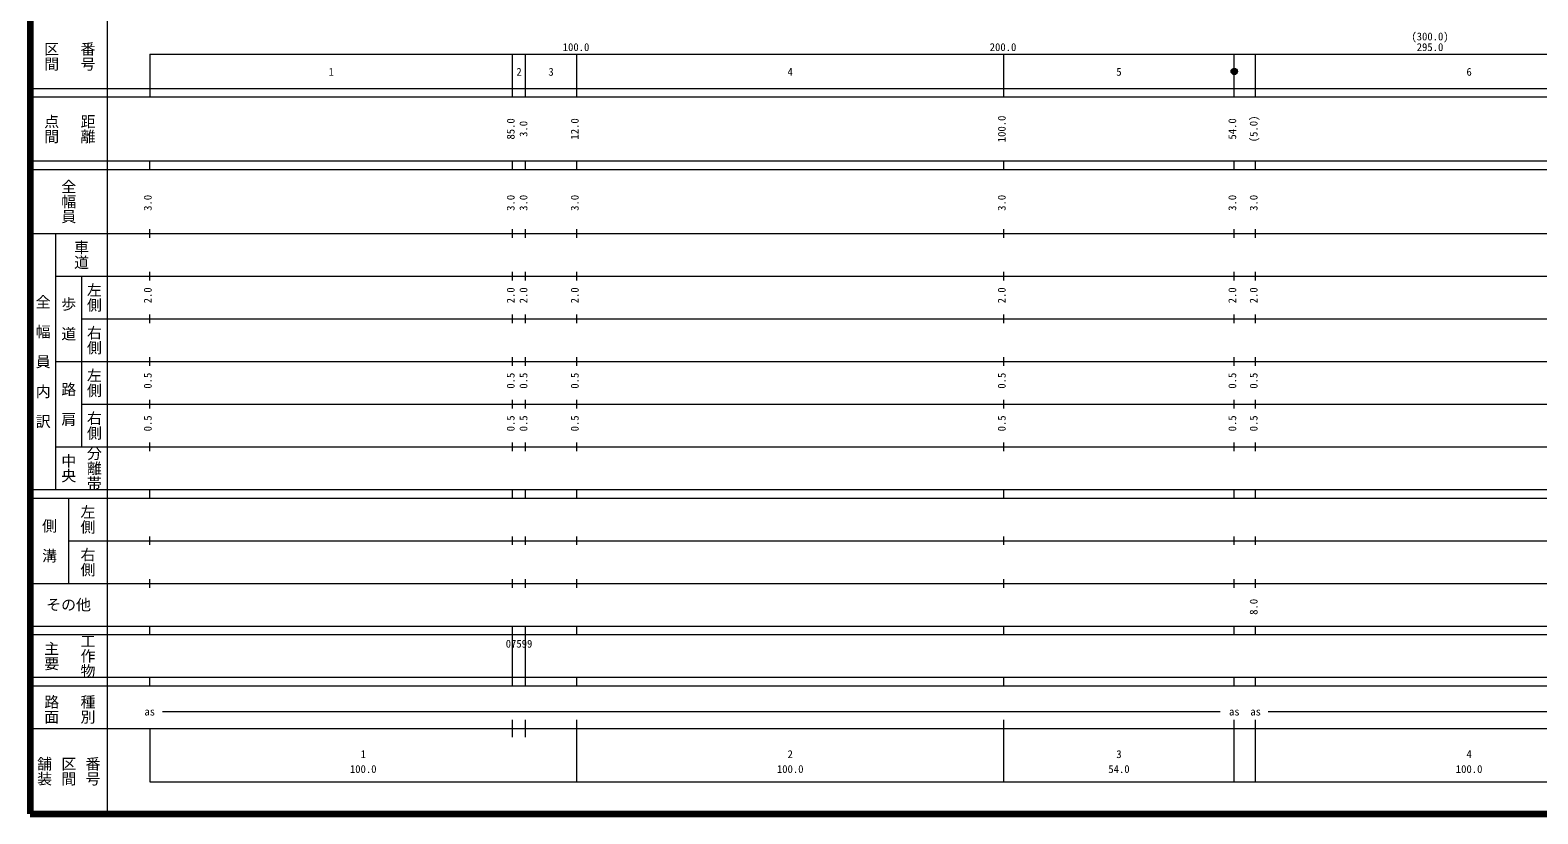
# Model space of a CAD drawing. Units: millimetres on the paper, enlarged 1000 times. Extents: x 40000 to 680000, y 20000 to 380000.
# Drawn here: x 40000 to 393096, y 20000 to 203642 of the extents above; entities that cross this region are included whole.
import ezdxf
from ezdxf.enums import TextEntityAlignment as Align

# ---------------------------------------------------------------- set-up
doc = ezdxf.new("R2010")
doc.units = ezdxf.units.MM
doc.header["$LTSCALE"] = 1000
doc.header["$PDMODE"] = 32
doc.header["$PDSIZE"] = 500
doc.layers.add('M-TTL', color=2, linetype='Continuous', lineweight=140)
doc.layers.add('M-TTL-BAND', color=7, linetype='Continuous', lineweight=13)
doc.styles.add('@ＭＳ ゴシック', font='')
doc.styles.add('ＭＳ ゴシック', font='')
doc.styles.get('@ＭＳ ゴシック').set_extended_font_data('@MS Gothic')
doc.styles.get('ＭＳ ゴシック').set_extended_font_data('MS Gothic')

msp = doc.modelspace()

# ---------------------------------------------------------------- linework, layer by layer
at = {"layer": 'M-TTL'}
for p, q in [((40000, 380000), (40000, 20000)), ((40000, 20000), (680000, 20000))]:
    msp.add_line(p, q, dxfattribs=at)
at = {"layer": 'M-TTL-BAND'}
for p, q in [((58000, 370000), (58000, 20000)), ((68000, 198000), (579000, 198000)), ((68000, 198000), (68000, 188000)), ((153000, 188000), (153000, 198000)), ((156000, 188000), (156000, 198000)), ((168000, 188000), (168000, 198000)), ((268000, 188000), (268000, 198000)), ((322000, 188000), (322000, 198000)), ((327000, 188000), (327000, 198000)), ((40000, 190000), (579000, 190000)), ((40000, 188000), (579000, 188000)), ((40000, 173000), (579000, 173000)), ((40000, 171000), (579000, 171000)), ((68000, 171000), (68000, 173000)), ((153000, 171000), (153000, 173000)), ((156000, 171000), (156000, 173000)), ((168000, 171000), (168000, 173000)), ((268000, 171000), (268000, 173000)), ((322000, 171000), (322000, 173000)), ((327000, 171000), (327000, 173000)), ((40000, 156000), (579000, 156000)), ((46000, 96000), (46000, 156000)), ((68000, 155000), (68000, 157000)), ((153000, 155000), (153000, 157000)), ((156000, 155000), (156000, 157000)), ((168000, 155000), (168000, 157000)), ((268000, 155000), (268000, 157000)), ((322000, 155000), (322000, 157000)), ((327000, 155000), (327000, 157000)), ((46000, 146000), (579000, 146000)), ((52000, 146000), (52000, 106000)), ((68000, 145000), (68000, 147000)), ((153000, 145000), (153000, 147000)), ((156000, 145000), (156000, 147000)), ((168000, 145000), (168000, 147000)), ((268000, 145000), (268000, 147000)), ((322000, 145000), (322000, 147000)), ((327000, 145000), (327000, 147000)), ((52000, 136000), (579000, 136000)), ((68000, 135000), (68000, 137000)), ((153000, 135000), (153000, 137000)), ((156000, 135000), (156000, 137000)), ((168000, 135000), (168000, 137000)), ((268000, 135000), (268000, 137000)), ((322000, 135000), (322000, 137000)), ((327000, 135000), (327000, 137000)), ((46000, 126000), (579000, 126000)), ((68000, 125000), (68000, 127000)), ((153000, 125000), (153000, 127000)), ((156000, 125000), (156000, 127000)), ((168000, 125000), (168000, 127000)), ((268000, 125000), (268000, 127000)), ((322000, 125000), (322000, 127000)), ((327000, 125000), (327000, 127000)), ((68000, 115000), (68000, 117000)), ((153000, 115000), (153000, 117000)), ((156000, 115000), (156000, 117000)), ((168000, 115000), (168000, 117000)), ((268000, 115000), (268000, 117000)), ((322000, 115000), (322000, 117000)), ((327000, 115000), (327000, 117000)), ((52000, 116000), (579000, 116000)), ((46000, 106000), (579000, 106000)), ((68000, 105000), (68000, 107000)), ((153000, 105000), (153000, 107000)), ((156000, 105000), (156000, 107000)), ((168000, 105000), (168000, 107000)), ((268000, 105000), (268000, 107000)), ((322000, 105000), (322000, 107000)), ((327000, 105000), (327000, 107000)), ((40000, 96000), (579000, 96000)), ((68000, 94000), (68000, 96000)), ((153000, 94000), (153000, 96000)), ((156000, 94000), (156000, 96000)), ((168000, 94000), (168000, 96000)), ((268000, 94000), (268000, 96000)), ((322000, 94000), (322000, 96000)), ((327000, 94000), (327000, 96000)), ((40000, 94000), (579000, 94000)), ((49000, 94000), (49000, 74000)), ((68000, 83000), (68000, 85000)), ((153000, 83000), (153000, 85000)), ((156000, 83000), (156000, 85000)), ((168000, 83000), (168000, 85000)), ((268000, 83000), (268000, 85000)), ((322000, 83000), (322000, 85000)), ((327000, 83000), (327000, 85000)), ((49000, 84000), (579000, 84000)), ((68000, 73000), (68000, 75000)), ((153000, 73000), (153000, 75000)), ((156000, 73000), (156000, 75000)), ((168000, 73000), (168000, 75000)), ((268000, 73000), (268000, 75000)), ((322000, 73000), (322000, 75000)), ((327000, 73000), (327000, 75000)), ((40000, 74000), (579000, 74000)), ((40000, 64000), (579000, 64000)), ((68000, 62000), (68000, 64000)), ((153000, 62000), (153000, 64000)), ((156000, 62000), (156000, 64000)), ((168000, 62000), (168000, 64000)), ((268000, 62000), (268000, 64000)), ((322000, 62000), (322000, 64000)), ((327000, 62000), (327000, 64000)), ((40000, 62000), (579000, 62000)), ((153000, 52000), (153000, 62000)), ((156000, 52000), (156000, 62000)), ((40000, 52000), (579000, 52000)), ((40000, 50000), (579000, 50000)), ((68000, 50000), (68000, 52000)), ((153000, 50000), (153000, 52000)), ((156000, 50000), (156000, 52000)), ((168000, 50000), (168000, 52000)), ((268000, 50000), (268000, 52000)), ((322000, 50000), (322000, 52000)), ((327000, 50000), (327000, 52000)), ((71000, 44000), (318723, 44000)), ((329946, 44000), (564999, 44000)), ((40000, 40000), (579000, 40000)), ((68000, 40000), (68000, 27500)), ((153000, 38000), (153000, 42000)), ((156000, 38000), (156000, 42000)), ((168000, 27500), (168000, 42000)), ((268000, 27500), (268000, 42000)), ((322000, 27500), (322000, 42000)), ((327000, 27500), (327000, 42000)), ((68000, 27500), (579000, 27500))]:
    msp.add_line(p, q, dxfattribs=at)
for radius in [750, 600, 450, 300, 150, 20]:
    msp.add_circle((322000, 193974), radius, dxfattribs=at)
msp.add_point((322000, 193974), dxfattribs=at)

# ---------------------------------------------------------------- texts
at = {"layer": 'M-TTL-BAND', "style": 'ＭＳ ゴシック'}
for s, p in [('(300.0)', (367844, 200695)), ('100.0', (167844, 198195)), ('200.0', (267844, 198195)), ('295.0', (367844, 198195)), ('1', (110500, 192405)), ('2', (154500, 192405)), ('3', (162000, 192405)), ('4', (218000, 192405)), ('5', (295000, 192405)), ('6', (377000, 192405)), ('as', (68000, 42500)), ('as', (322000, 42500)), ('as', (327000, 42500)), ('1', (118000, 32523)), ('2', (218000, 32523)), ('3', (295000, 32523)), ('4', (377000, 32523)), ('100.0', (118000, 29033)), ('100.0', (218000, 29033)), ('54.0', (295000, 29033)), ('100.0', (377000, 29033))]:
    msp.add_text(s, height=1833, dxfattribs=at).set_placement(p, align=Align.BOTTOM_CENTER)
at = {"layer": 'M-TTL-BAND', "style": '@ＭＳ ゴシック'}
for s, p in [('区間', (45000, 197500)), ('番号', (53500, 197500)), ('点間', (45000, 180500)), ('距離', (53500, 180500)), ('全幅員', (49000, 163500)), ('車道', (52000, 151000)), ('全\u3000幅\u3000員\u3000内\u3000訳', (43000, 126000)), ('左側', (55000, 141000)), ('歩\u3000道', (49000, 136000)), ('右側', (55000, 131000)), ('左側', (55000, 121000)), ('路\u3000肩', (49000, 116000)), ('右側', (55000, 111000)), ('分離帯', (55000, 101000)), ('中央', (49000, 101000)), ('左側', (53500, 89000)), ('側\u3000溝', (44500, 84000)), ('右側', (53500, 79000)), ('主要', (45000, 57000)), ('工作物', (53500, 57000)), ('路面', (45000, 44500)), ('種別', (53500, 44500)), ('舗装', (43333, 30000)), ('区間', (49000, 30000)), ('番号', (54667, 30000))]:
    msp.add_text(s, height=2566, rotation=270, dxfattribs=at).set_placement(p, align=Align.MIDDLE_CENTER)
at = {"layer": 'M-TTL-BAND', "style": 'ＭＳ ゴシック'}
for s, p in [('85.0', (154000, 180500)), ('3.0', (157000, 180500)), ('12.0', (169000, 180500)), ('100.0', (269000, 180500)), ('54.0', (323000, 180500)), ('(5.0)', (328000, 180500)), ('3.0', (69000, 163174)), ('3.0', (154000, 163174)), ('3.0', (157000, 163174)), ('3.0', (169000, 163174)), ('3.0', (269000, 163174)), ('3.0', (323000, 163174)), ('3.0', (328000, 163174)), ('2.0', (69000, 141500)), ('2.0', (154000, 141500)), ('2.0', (157000, 141500)), ('2.0', (169000, 141500)), ('2.0', (269000, 141500)), ('2.0', (323000, 141500)), ('2.0', (328000, 141500)), ('0.5', (69000, 121500)), ('0.5', (154000, 121500)), ('0.5', (157000, 121500)), ('0.5', (169000, 121500)), ('0.5', (269000, 121500)), ('0.5', (323000, 121500)), ('0.5', (328000, 121500)), ('0.5', (69000, 111500)), ('0.5', (154000, 111500)), ('0.5', (157000, 111500)), ('0.5', (169000, 111500)), ('0.5', (269000, 111500)), ('0.5', (323000, 111500)), ('0.5', (328000, 111500)), ('8.0', (328000, 68508))]:
    msp.add_text(s, height=1833, rotation=90, dxfattribs=at).set_placement(p, align=Align.BOTTOM_CENTER)
msp.add_text('その他', height=2566, dxfattribs=at).set_placement((49000, 69000), align=Align.MIDDLE_CENTER)
msp.add_text('07599', height=1833, dxfattribs=at).set_placement((151375, 58405), align=Align.BOTTOM_LEFT)

doc.saveas('drawing.dxf')
